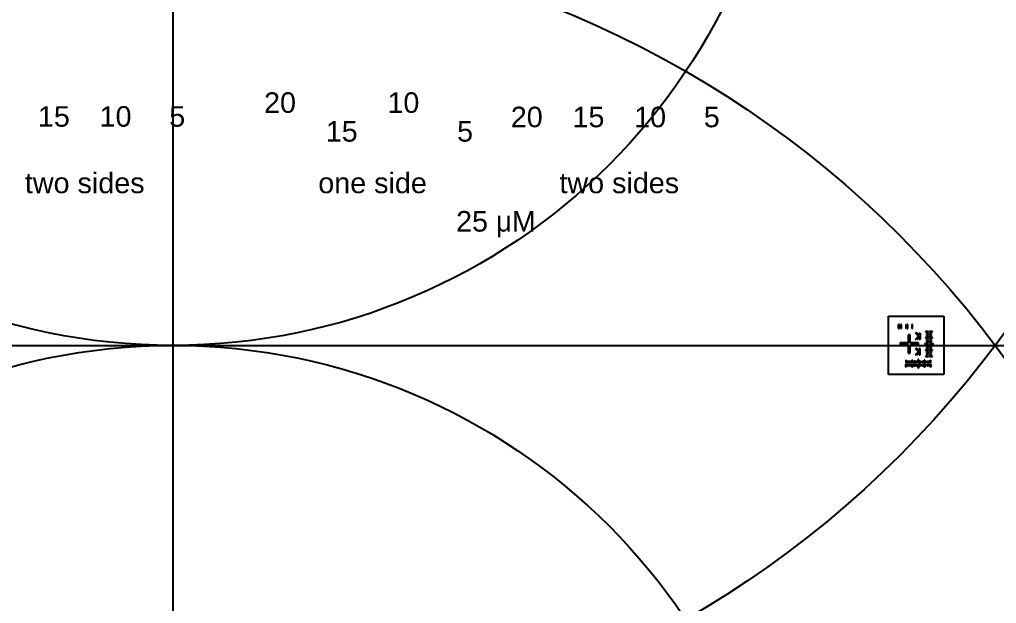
# Model space of a CAD drawing. Header units: millimetres. Extents: x 40661 to 310350, y 5158 to 133158.
# Drawn here: x 242621 to 266379, y 62878 to 77088 of the extents above; entities that cross this region are included whole.
import ezdxf

# ---------------------------------------------------------------- set-up
doc = ezdxf.new("R2010")
doc.units = ezdxf.units.MM
for name, color, linetype in [('Clear', 150, 'Continuous'), ('stoppers', 6, 'Continuous'), ('valves', 3, 'Continuous')]:
    doc.layers.add(name, color=color, linetype=linetype)
doc.styles.get("Standard").update_dxf_attribs({"font": 'arial.ttf'})

msp = doc.modelspace()

# ---------------------------------------------------------------- linework, layer by layer
for p, q in [((246350, 132658), (246350, 5658)), ((246350, 74158), (246350, 64158)), ((182850, 69158), (309850, 69158)), ((228946, 69158), (263754, 69158))]:
    msp.add_line(p, q)
for centre, radius in [((246350, 84158), 25000), ((246350, 84158), 15000), ((246350, 54158), 25000), ((246350, 54158), 15000)]:
    msp.add_circle(centre, radius)
at = {"layer": 'Clear'}
for p, q in [((263754, 69868), (265099, 69868)), ((263754, 68448), (263754, 69868)), ((265099, 69868), (265099, 68448)), ((264185, 69668), (264173, 69668)), ((264173, 69668), (264173, 69568)), ((264185, 69568), (264185, 69668)), ((264222, 69668), (264210, 69668)), ((264210, 69668), (264210, 69568)), ((264222, 69568), (264222, 69668)), ((264173, 69568), (264185, 69568)), ((264210, 69568), (264222, 69568)), ((264281, 69415), (264237, 69415)), ((264237, 69415), (264237, 69215)), ((264281, 69215), (264281, 69415)), ((264432, 69470), (264413, 69452)), ((264484, 69381), (264413, 69452)), ((264484, 69381), (264413, 69310)), ((264500, 69403), (264432, 69470)), ((264500, 69403), (264500, 69459)), ((264500, 69459), (264526, 69459)), ((264526, 69459), (264526, 69303)), ((264824, 69499), (264749, 69499)), ((264749, 69499), (264749, 69487)), ((264749, 69487), (264824, 69487)), ((264799, 69469), (264749, 69469)), ((264749, 69469), (264749, 69457)), ((264749, 69457), (264799, 69457)), ((264799, 69439), (264749, 69439)), ((264749, 69439), (264749, 69427)), ((264749, 69427), (264799, 69427)), ((264799, 69409), (264749, 69409)), ((264749, 69409), (264749, 69397)), ((264749, 69397), (264799, 69397)), ((264799, 69379), (264749, 69379)), ((264749, 69379), (264749, 69367)), ((264799, 69457), (264799, 69469)), ((264799, 69427), (264799, 69439)), ((264799, 69397), (264799, 69409)), ((264799, 69367), (264799, 69379)), ((264824, 69487), (264824, 69499)), ((264237, 69215), (264037, 69215)), ((264037, 69215), (264037, 69171)), ((264037, 69171), (264237, 69171)), ((264237, 69171), (264237, 68971)), ((264481, 69215), (264281, 69215)), ((264281, 68971), (264281, 69171)), ((264281, 69171), (264481, 69171)), ((264432, 69292), (264413, 69310)), ((264500, 69360), (264432, 69292)), ((264481, 69171), (264481, 69215)), ((264500, 69303), (264500, 69360)), ((264526, 69303), (264500, 69303)), ((264749, 69367), (264799, 69367)), ((264824, 69349), (264749, 69349)), ((264749, 69349), (264749, 69337)), ((264749, 69337), (264824, 69337)), ((264799, 69319), (264749, 69319)), ((264749, 69319), (264749, 69307)), ((264749, 69307), (264799, 69307)), ((264799, 69289), (264749, 69289)), ((264749, 69289), (264749, 69277)), ((264749, 69277), (264799, 69277)), ((264799, 69259), (264749, 69259)), ((264749, 69259), (264749, 69247)), ((264749, 69247), (264799, 69247)), ((264799, 69229), (264749, 69229)), ((264749, 69229), (264749, 69217)), ((264749, 69217), (264799, 69217)), ((264849, 69199), (264749, 69199)), ((264749, 69199), (264749, 69187)), ((264749, 69187), (264849, 69187)), ((264799, 69169), (264749, 69169)), ((264749, 69169), (264749, 69157)), ((264749, 69157), (264799, 69157)), ((264799, 69139), (264749, 69139)), ((264749, 69139), (264749, 69127)), ((264799, 69307), (264799, 69319)), ((264799, 69277), (264799, 69289)), ((264799, 69247), (264799, 69259)), ((264799, 69217), (264799, 69229)), ((264799, 69157), (264799, 69169)), ((264799, 69127), (264799, 69139)), ((264824, 69337), (264824, 69349)), ((264849, 69187), (264849, 69199)), ((264237, 68971), (264281, 68971)), ((264432, 69090), (264418, 69076)), ((264488, 69005), (264418, 69076)), ((264488, 69005), (264418, 68934)), ((264432, 68920), (264418, 68934)), ((264503, 69019), (264432, 69090)), ((264503, 68991), (264432, 68920)), ((264523, 69080), (264503, 69080)), ((264503, 69080), (264503, 69019)), ((264503, 68991), (264503, 68930)), ((264503, 68930), (264523, 68930)), ((264523, 68930), (264523, 69080)), ((264749, 69127), (264799, 69127)), ((264799, 69109), (264749, 69109)), ((264749, 69109), (264749, 69097)), ((264749, 69097), (264799, 69097)), ((264799, 69079), (264749, 69079)), ((264749, 69079), (264749, 69067)), ((264749, 69067), (264799, 69067)), ((264824, 69049), (264749, 69049)), ((264749, 69049), (264749, 69037)), ((264749, 69037), (264824, 69037)), ((264799, 69019), (264749, 69019)), ((264749, 69019), (264749, 69007)), ((264749, 69007), (264799, 69007)), ((264799, 68989), (264749, 68989)), ((264749, 68989), (264749, 68977)), ((264749, 68977), (264799, 68977)), ((264799, 68959), (264749, 68959)), ((264749, 68959), (264749, 68947)), ((264749, 68947), (264799, 68947)), ((264799, 68929), (264749, 68929)), ((264749, 68929), (264749, 68917)), ((264749, 68917), (264799, 68917)), ((264799, 69097), (264799, 69109)), ((264799, 69067), (264799, 69079)), ((264799, 69007), (264799, 69019)), ((264799, 68977), (264799, 68989)), ((264799, 68947), (264799, 68959)), ((264799, 68917), (264799, 68929)), ((264824, 69037), (264824, 69049)), ((264184, 68798), (264172, 68798)), ((264172, 68798), (264172, 68723)), ((264172, 68723), (264184, 68723)), ((264184, 68723), (264184, 68798)), ((264214, 68773), (264202, 68773)), ((264202, 68773), (264202, 68723)), ((264202, 68723), (264214, 68723)), ((264214, 68723), (264214, 68773)), ((264244, 68773), (264232, 68773)), ((264232, 68773), (264232, 68723)), ((264232, 68723), (264244, 68723)), ((264244, 68723), (264244, 68773)), ((264274, 68773), (264262, 68773)), ((264262, 68773), (264262, 68723)), ((264262, 68723), (264274, 68723)), ((264274, 68723), (264274, 68773)), ((264304, 68773), (264292, 68773)), ((264292, 68773), (264292, 68723)), ((264292, 68723), (264304, 68723)), ((264304, 68723), (264304, 68773)), ((264334, 68798), (264322, 68798)), ((264322, 68798), (264322, 68723)), ((264322, 68723), (264334, 68723)), ((264334, 68723), (264334, 68798)), ((264364, 68773), (264352, 68773)), ((264352, 68773), (264352, 68723)), ((264352, 68723), (264364, 68723)), ((264364, 68723), (264364, 68773)), ((264394, 68773), (264382, 68773)), ((264382, 68773), (264382, 68723)), ((264382, 68723), (264394, 68723)), ((264394, 68723), (264394, 68773)), ((264424, 68773), (264412, 68773)), ((264412, 68773), (264412, 68723)), ((264412, 68723), (264424, 68723)), ((264424, 68723), (264424, 68773)), ((264454, 68773), (264442, 68773)), ((264442, 68773), (264442, 68723)), ((264442, 68723), (264454, 68723)), ((264454, 68723), (264454, 68773)), ((264484, 68823), (264472, 68823)), ((264472, 68823), (264472, 68723)), ((264472, 68723), (264484, 68723)), ((264484, 68723), (264484, 68823)), ((264514, 68773), (264502, 68773)), ((264502, 68773), (264502, 68723)), ((264502, 68723), (264514, 68723)), ((264514, 68723), (264514, 68773)), ((264544, 68773), (264532, 68773)), ((264532, 68773), (264532, 68723)), ((264532, 68723), (264544, 68723)), ((264544, 68723), (264544, 68773)), ((264574, 68773), (264562, 68773)), ((264562, 68773), (264562, 68723)), ((264562, 68723), (264574, 68723)), ((264574, 68723), (264574, 68773)), ((264604, 68773), (264592, 68773)), ((264592, 68773), (264592, 68723)), ((264592, 68723), (264604, 68723)), ((264604, 68723), (264604, 68773)), ((264634, 68798), (264622, 68798)), ((264622, 68798), (264622, 68723)), ((264622, 68723), (264634, 68723)), ((264634, 68723), (264634, 68798)), ((264664, 68773), (264652, 68773)), ((264652, 68773), (264652, 68723)), ((264652, 68723), (264664, 68723)), ((264664, 68723), (264664, 68773)), ((264694, 68773), (264682, 68773)), ((264682, 68773), (264682, 68723)), ((264682, 68723), (264694, 68723)), ((264694, 68723), (264694, 68773)), ((264724, 68773), (264712, 68773)), ((264712, 68773), (264712, 68723)), ((264712, 68723), (264724, 68723)), ((264724, 68723), (264724, 68773)), ((264754, 68773), (264742, 68773)), ((264742, 68773), (264742, 68723)), ((264742, 68723), (264754, 68723)), ((264824, 68899), (264749, 68899)), ((264749, 68899), (264749, 68887)), ((264749, 68887), (264824, 68887)), ((264754, 68723), (264754, 68773)), ((264784, 68798), (264772, 68798)), ((264772, 68798), (264772, 68723)), ((264772, 68723), (264784, 68723)), ((264784, 68723), (264784, 68798)), ((264824, 68887), (264824, 68899)), ((265099, 68448), (263754, 68448))]:
    msp.add_line(p, q, dxfattribs=at)
at = {"layer": 'stoppers'}
for p, q in [((263999, 69668), (263987, 69668)), ((263987, 69668), (263987, 69568)), ((263999, 69568), (263999, 69668)), ((264036, 69668), (264024, 69668)), ((264024, 69668), (264024, 69568)), ((264036, 69568), (264036, 69668)), ((264073, 69668), (264061, 69668)), ((264061, 69668), (264061, 69568)), ((264073, 69568), (264073, 69668)), ((263987, 69568), (263999, 69568)), ((264024, 69568), (264036, 69568)), ((264061, 69568), (264073, 69568)), ((264278, 69412), (264240, 69412)), ((264240, 69412), (264240, 69212)), ((264278, 69212), (264278, 69412)), ((264432, 69466), (264418, 69452)), ((264488, 69381), (264418, 69452)), ((264488, 69381), (264418, 69310)), ((264503, 69395), (264432, 69466)), ((264503, 69395), (264503, 69456)), ((264503, 69456), (264523, 69456)), ((264523, 69456), (264523, 69306)), ((264240, 69212), (264040, 69212)), ((264040, 69212), (264040, 69174)), ((264040, 69174), (264240, 69174)), ((264240, 69174), (264240, 68974)), ((264478, 69212), (264278, 69212)), ((264278, 68974), (264278, 69174)), ((264278, 69174), (264478, 69174)), ((264432, 69296), (264418, 69310)), ((264503, 69367), (264432, 69296)), ((264478, 69174), (264478, 69212)), ((264503, 69306), (264503, 69367)), ((264523, 69306), (264503, 69306)), ((264240, 68974), (264278, 68974))]:
    msp.add_line(p, q, dxfattribs=at)
at = {"layer": 'valves'}
for p, q in [((264322, 69668), (264322, 69568)), ((264334, 69668), (264322, 69668)), ((264334, 69568), (264334, 69668)), ((264284, 69418), (264234, 69418)), ((264234, 69418), (264234, 69218)), ((264284, 69218), (264284, 69418)), ((264322, 69568), (264334, 69568)), ((264729, 69499), (264654, 69499)), ((264654, 69499), (264654, 69487)), ((264654, 69487), (264729, 69487)), ((264729, 69469), (264679, 69469)), ((264679, 69469), (264679, 69457)), ((264679, 69457), (264729, 69457)), ((264729, 69439), (264679, 69439)), ((264679, 69439), (264679, 69427)), ((264679, 69427), (264729, 69427)), ((264729, 69409), (264679, 69409)), ((264679, 69409), (264679, 69397)), ((264679, 69397), (264729, 69397)), ((264729, 69379), (264679, 69379)), ((264679, 69379), (264679, 69367)), ((264729, 69487), (264729, 69499)), ((264729, 69457), (264729, 69469)), ((264729, 69427), (264729, 69439)), ((264729, 69397), (264729, 69409)), ((264729, 69367), (264729, 69379)), ((264234, 69218), (264034, 69218)), ((264034, 69218), (264034, 69168)), ((264034, 69168), (264234, 69168)), ((264234, 69168), (264234, 68968)), ((264484, 69218), (264284, 69218)), ((264284, 68968), (264284, 69168)), ((264284, 69168), (264484, 69168)), ((264484, 69168), (264484, 69218)), ((264729, 69199), (264629, 69199)), ((264629, 69199), (264629, 69187)), ((264629, 69187), (264729, 69187)), ((264729, 69349), (264654, 69349)), ((264654, 69349), (264654, 69337)), ((264654, 69337), (264729, 69337)), ((264679, 69367), (264729, 69367)), ((264729, 69319), (264679, 69319)), ((264679, 69319), (264679, 69307)), ((264679, 69307), (264729, 69307)), ((264729, 69289), (264679, 69289)), ((264679, 69289), (264679, 69277)), ((264679, 69277), (264729, 69277)), ((264729, 69259), (264679, 69259)), ((264679, 69259), (264679, 69247)), ((264679, 69247), (264729, 69247)), ((264729, 69229), (264679, 69229)), ((264679, 69229), (264679, 69217)), ((264679, 69217), (264729, 69217)), ((264729, 69169), (264679, 69169)), ((264679, 69169), (264679, 69157)), ((264679, 69157), (264729, 69157)), ((264729, 69139), (264679, 69139)), ((264679, 69139), (264679, 69127)), ((264729, 69337), (264729, 69349)), ((264729, 69307), (264729, 69319)), ((264729, 69277), (264729, 69289)), ((264729, 69247), (264729, 69259)), ((264729, 69217), (264729, 69229)), ((264729, 69187), (264729, 69199)), ((264729, 69157), (264729, 69169)), ((264729, 69127), (264729, 69139)), ((264234, 68968), (264284, 68968)), ((264432, 69094), (264413, 69076)), ((264484, 69005), (264413, 69076)), ((264484, 69005), (264413, 68934)), ((264432, 68916), (264413, 68934)), ((264500, 69026), (264432, 69094)), ((264500, 68983), (264432, 68916)), ((264526, 69083), (264500, 69083)), ((264500, 69083), (264500, 69026)), ((264500, 68983), (264500, 68927)), ((264500, 68927), (264526, 68927)), ((264526, 68927), (264526, 69083)), ((264729, 69049), (264654, 69049)), ((264654, 69049), (264654, 69037)), ((264654, 69037), (264729, 69037)), ((264679, 69127), (264729, 69127)), ((264729, 69109), (264679, 69109)), ((264679, 69109), (264679, 69097)), ((264679, 69097), (264729, 69097)), ((264729, 69079), (264679, 69079)), ((264679, 69079), (264679, 69067)), ((264679, 69067), (264729, 69067)), ((264729, 69019), (264679, 69019)), ((264679, 69019), (264679, 69007)), ((264679, 69007), (264729, 69007)), ((264729, 68989), (264679, 68989)), ((264679, 68989), (264679, 68977)), ((264679, 68977), (264729, 68977)), ((264729, 68959), (264679, 68959)), ((264679, 68959), (264679, 68947)), ((264679, 68947), (264729, 68947)), ((264729, 68929), (264679, 68929)), ((264679, 68929), (264679, 68917)), ((264679, 68917), (264729, 68917)), ((264729, 69097), (264729, 69109)), ((264729, 69067), (264729, 69079)), ((264729, 69037), (264729, 69049)), ((264729, 69007), (264729, 69019)), ((264729, 68977), (264729, 68989)), ((264729, 68947), (264729, 68959)), ((264729, 68917), (264729, 68929)), ((264172, 68628), (264172, 68703)), ((264172, 68703), (264184, 68703)), ((264184, 68703), (264184, 68628)), ((264202, 68653), (264202, 68703)), ((264202, 68703), (264214, 68703)), ((264214, 68703), (264214, 68653)), ((264232, 68653), (264232, 68703)), ((264232, 68703), (264244, 68703)), ((264244, 68703), (264244, 68653)), ((264262, 68653), (264262, 68703)), ((264262, 68703), (264274, 68703)), ((264274, 68703), (264274, 68653)), ((264292, 68653), (264292, 68703)), ((264292, 68703), (264304, 68703)), ((264304, 68703), (264304, 68653)), ((264322, 68628), (264322, 68703)), ((264322, 68703), (264334, 68703)), ((264334, 68703), (264334, 68628)), ((264352, 68653), (264352, 68703)), ((264352, 68703), (264364, 68703)), ((264364, 68703), (264364, 68653)), ((264382, 68653), (264382, 68703)), ((264382, 68703), (264394, 68703)), ((264394, 68703), (264394, 68653)), ((264412, 68653), (264412, 68703)), ((264412, 68703), (264424, 68703)), ((264424, 68703), (264424, 68653)), ((264442, 68653), (264442, 68703)), ((264442, 68703), (264454, 68703)), ((264454, 68703), (264454, 68653)), ((264472, 68603), (264472, 68703)), ((264472, 68703), (264484, 68703)), ((264484, 68703), (264484, 68603)), ((264502, 68653), (264502, 68703)), ((264502, 68703), (264514, 68703)), ((264514, 68703), (264514, 68653)), ((264532, 68653), (264532, 68703)), ((264532, 68703), (264544, 68703)), ((264544, 68703), (264544, 68653)), ((264562, 68653), (264562, 68703)), ((264562, 68703), (264574, 68703)), ((264574, 68703), (264574, 68653)), ((264592, 68653), (264592, 68703)), ((264592, 68703), (264604, 68703)), ((264604, 68703), (264604, 68653)), ((264622, 68628), (264622, 68703)), ((264622, 68703), (264634, 68703)), ((264634, 68703), (264634, 68628)), ((264652, 68653), (264652, 68703)), ((264652, 68703), (264664, 68703)), ((264729, 68899), (264654, 68899)), ((264654, 68899), (264654, 68887)), ((264654, 68887), (264729, 68887)), ((264664, 68703), (264664, 68653)), ((264682, 68653), (264682, 68703)), ((264682, 68703), (264694, 68703)), ((264694, 68703), (264694, 68653)), ((264712, 68653), (264712, 68703)), ((264712, 68703), (264724, 68703)), ((264724, 68703), (264724, 68653)), ((264729, 68887), (264729, 68899)), ((264742, 68653), (264742, 68703)), ((264742, 68703), (264754, 68703)), ((264754, 68703), (264754, 68653)), ((264772, 68628), (264772, 68703)), ((264772, 68703), (264784, 68703)), ((264784, 68703), (264784, 68628)), ((264184, 68628), (264172, 68628)), ((264214, 68653), (264202, 68653)), ((264244, 68653), (264232, 68653)), ((264274, 68653), (264262, 68653)), ((264304, 68653), (264292, 68653)), ((264334, 68628), (264322, 68628)), ((264364, 68653), (264352, 68653)), ((264394, 68653), (264382, 68653)), ((264424, 68653), (264412, 68653)), ((264454, 68653), (264442, 68653)), ((264484, 68603), (264472, 68603)), ((264514, 68653), (264502, 68653)), ((264544, 68653), (264532, 68653)), ((264574, 68653), (264562, 68653)), ((264604, 68653), (264592, 68653)), ((264634, 68628), (264622, 68628)), ((264664, 68653), (264652, 68653)), ((264694, 68653), (264682, 68653)), ((264724, 68653), (264712, 68653)), ((264754, 68653), (264742, 68653)), ((264784, 68628), (264772, 68628))]:
    msp.add_line(p, q, dxfattribs=at)

# ---------------------------------------------------------------- texts
at = {"layer": 'stoppers', "char_height": 1000, "attachment_point": 5}
for s, width, insert in [('{\\H0.5x;20 }', 1203.63, (248956, 75063)), ('{\\H0.5x;10 }', 1203.63, (251956, 75063)), ('{\\H0.5x;15 }', 1203.63, (243456, 74726)), ('{\\H0.5x;10 }', 1203.63, (244956, 74726)), ('{\\H0.5x;5 }', 1203.63, (246456, 74726)), ('{\\H0.5x;20 }', 1203.63, (254956, 74713)), ('{\\H0.5x;15 }', 1203.63, (256456, 74713)), ('{\\H0.5x;10 }', 1203.63, (257956, 74713)), ('{\\H0.5x;5 }', 1203.63, (259456, 74713)), ('{\\H0.5x;15 }', 1203.63, (250456, 74363)), ('{\\H0.5x;5 }', 1203.63, (253456, 74363)), ('{\\H0.5x;two sides }', 3455.49, (244206, 73108)), ('{\\H0.5x;one side }', 2808.52, (251206, 73108)), ('{\\H0.5x;two sides }', 3455.49, (257206, 73108)), ('{\\H0.5x;25 \\fSymbol|b0|i0|c2|p18;m\\fArial|b0|i0|c0|p34;M }', 2406.81, (254206, 72108))]:
    msp.add_mtext_dynamic_manual_height_columns(s, width=width, gutter_width=12.5, heights=[523], dxfattribs=dict(at, insert=insert))

doc.saveas('drawing.dxf')
